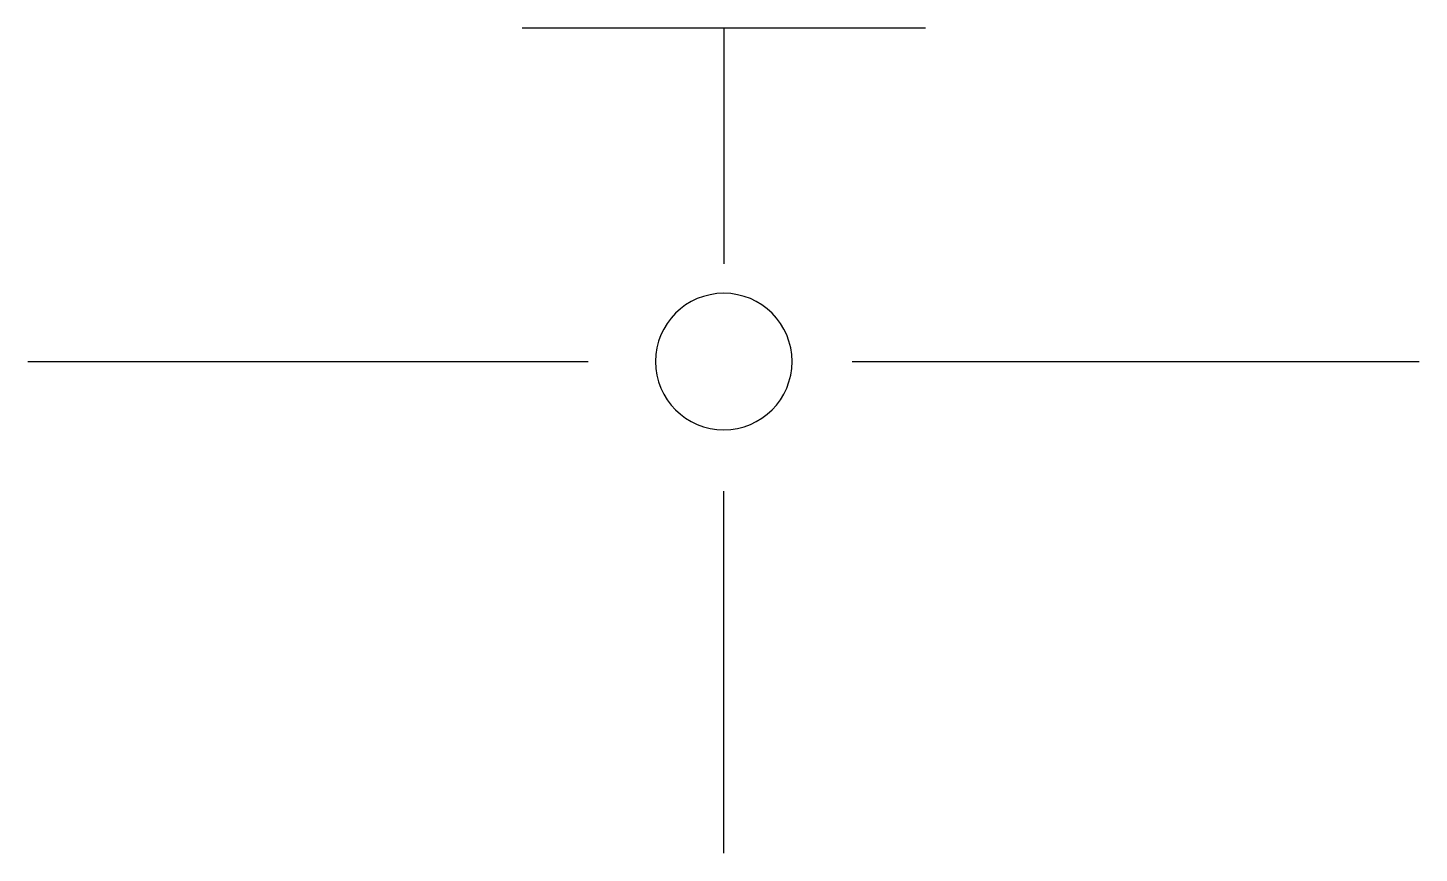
# Model space of a CAD drawing. Header units: metres. Extents: x -20768.5 to -20743, y -11613.6 to -11598.5.
import ezdxf

# ---------------------------------------------------------------- set-up
doc = ezdxf.new("R2010")
doc.units = ezdxf.units.M

msp = doc.modelspace()

# ---------------------------------------------------------------- linework, layer by layer
for p, q in [((-20759.45, -11598.45), (-20752.07, -11598.45)), ((-20755.76, -11598.45), (-20755.76, -11602.77)), ((-20768.5, -11604.56), (-20758.24, -11604.56)), ((-20753.41, -11604.56), (-20743.03, -11604.56)), ((-20755.76, -11613.56), (-20755.76, -11606.93))]:
    msp.add_line(p, q)
msp.add_lwpolyline([(-20757.01, -11604.56, 1), (-20754.51, -11604.56, 1)], format="xyb", close=True)

doc.saveas('drawing.dxf')
